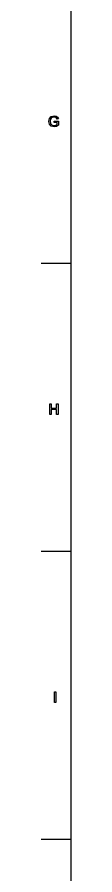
# Model space of a CAD drawing. Extents: x -180 to 1008, y 54 to 897.
# Drawn here: x 15 to 20, y 448 to 592.9 of the extents above; entities that cross this region are included whole.
import ezdxf

# ---------------------------------------------------------------- set-up
doc = ezdxf.new("R2010")
doc.units = 0

msp = doc.modelspace()

# ---------------------------------------------------------------- linework, layer by layer
at = {"layer": 'Layer 1'}
for p, q in [((19.999988, 886.998472), (19.999988, 313.001528)), ((16.274751, 575.302943), (16.383395, 575.790012)), ((16.383395, 575.790012), (16.698342, 576.126932)), ((16.587256, 575.677706), (16.518896, 575.317592)), ((16.699563, 575.854711), (16.587256, 575.677706)), ((16.698342, 576.126932), (17.170763, 576.236797)), ((16.891217, 575.984107), (16.699563, 575.854711)), ((17.171984, 576.034157), (16.891217, 575.984107)), ((17.170763, 576.236797), (17.521111, 576.17332)), ((17.41857, 575.986549), (17.171984, 576.034157)), ((17.589471, 575.862035), (17.41857, 575.986549)), ((17.521111, 576.17332), (17.767697, 575.998756)), ((17.689571, 575.647187), (17.589471, 575.862035)), ((17.903198, 575.705782), (17.689571, 575.647187)), ((17.767697, 575.998756), (17.903198, 575.705782)), ((16.384616, 574.82564), (16.274751, 575.302943)), ((16.709329, 574.498485), (16.384616, 574.82564)), ((16.518896, 575.317592), (16.600684, 574.917194)), ((16.600684, 574.917194), (16.841167, 574.677932)), ((17.189074, 574.386179), (16.709329, 574.498485)), ((16.841167, 574.677932), (17.175646, 574.599805)), ((17.171984, 575.328582), (17.930054, 575.329799)), ((17.171984, 575.118617), (17.171984, 575.328582)), ((17.698116, 575.118613), (17.171984, 575.118617)), ((17.175646, 574.599805), (17.475944, 574.6584)), ((17.56994, 574.45576), (17.189074, 574.386179)), ((17.475944, 574.6584), (17.698116, 574.785355)), ((17.930054, 574.665725), (17.56994, 574.45576)), ((17.698116, 574.785355), (17.698116, 575.118613)), ((17.930054, 575.329799), (17.930054, 574.665725)), ((14.999978, 551.333397), (19.999988, 551.333397)), ((16.439093, 525.750097), (16.439093, 527.539678)), ((16.439093, 527.539678), (16.675914, 527.539678)), ((16.675914, 527.539678), (16.675914, 526.804801)), ((16.675914, 526.804801), (17.606107, 526.804801)), ((17.606107, 526.593616), (16.675914, 526.593616)), ((16.675914, 526.593616), (16.675914, 525.750097)), ((17.606107, 526.804801), (17.606107, 527.539678)), ((17.606107, 527.539678), (17.842927, 527.539678)), ((17.606107, 525.750097), (17.606107, 526.593616)), ((17.842927, 527.539678), (17.842927, 525.750097)), ((16.675914, 525.750097), (16.439093, 525.750097)), ((17.842927, 525.750097), (17.606107, 525.750097)), ((14.999978, 502.666793), (19.999988, 502.666793)), ((17.247974, 477.083488), (17.247974, 478.873072)), ((17.247974, 478.873072), (17.484795, 478.873072)), ((17.484795, 478.873072), (17.484795, 477.083488)), ((17.484795, 477.083488), (17.247974, 477.083488)), ((14.999978, 454.00019), (19.999988, 454.00019))]:
    msp.add_line(p, q, dxfattribs=at)

doc.saveas('drawing.dxf')
